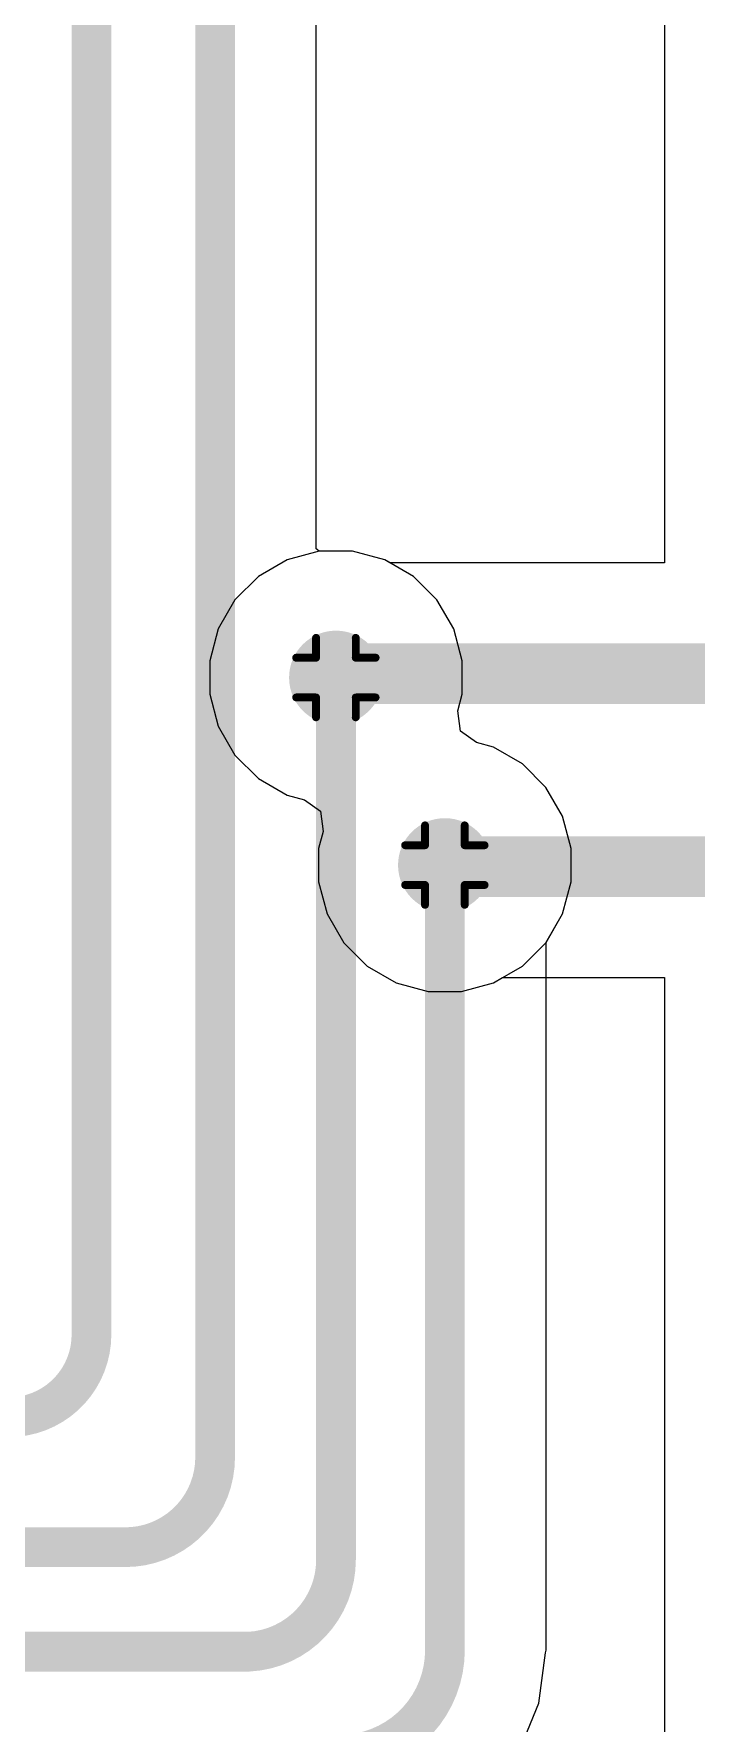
# Model space of a CAD drawing. Header units: inches. Extents: x -18 to 202, y -11 to 119.
# Drawn here: x 29.35 to 33.59, y 43.18 to 53.98 of the extents above; entities that cross this region are included whole.
import ezdxf

# ---------------------------------------------------------------- set-up
doc = ezdxf.new("R2010")
doc.units = ezdxf.units.IN
for name, color, linetype in [('Board Outline', 216, 'Continuous'), ('Bottom Layer', 5, 'Continuous'), ('Drill Drawing', 1, 'Continuous'), ('Ground', 16, 'Continuous'), ('Power', 76, 'Continuous'), ('Top Layer', 1, 'Continuous'), ('Via Holes', 16, 'Continuous')]:
    doc.layers.add(name, color=color, linetype=linetype)

msp = doc.modelspace()

# ---------------------------------------------------------------- hatches: boundary and pattern name
at = {"layer": 'Bottom Layer'}
h = msp.add_hatch(color=5, dxfattribs=at)
edge = h.paths.add_edge_path()
edge.add_arc((31.282, 49.865), 0.3, 0, 360)
h = msp.add_hatch(color=5, dxfattribs=at)
edge = h.paths.add_edge_path()
edge.add_arc((31.979, 48.666), 0.3, 0, 360)
at = {"layer": 'Ground'}
h = msp.add_hatch(color=16, dxfattribs=at)
edge = h.paths.add_edge_path()
edge.add_arc((31.282, 49.865), 0.3, 0, 360)
h = msp.add_hatch(color=16, dxfattribs=at)
edge = h.paths.add_edge_path()
edge.add_arc((31.979, 48.666), 0.3, 0, 360)
at = {"layer": 'Power'}
h = msp.add_hatch(color=76, dxfattribs=at)
edge = h.paths.add_edge_path()
edge.add_arc((31.282, 49.865), 0.3, 0, 360)
h = msp.add_hatch(color=76, dxfattribs=at)
edge = h.paths.add_edge_path()
edge.add_arc((31.979, 48.666), 0.3, 0, 360)
at = {"layer": 'Top Layer'}
h = msp.add_hatch(color=1, dxfattribs=at)
edge = h.paths.add_edge_path()
edge.add_arc((31.282, 49.865), 0.3, 0, 360)
h = msp.add_hatch(color=1, dxfattribs=at)
edge = h.paths.add_edge_path()
edge.add_arc((31.979, 48.666), 0.3, 0, 360)
at = {"layer": 'Via Holes'}
h = msp.add_hatch(color=7, dxfattribs=at)
edge = h.paths.add_edge_path()
edge.add_arc((31.282, 49.865), 0.15, 0, 360)
h = msp.add_hatch(color=7, dxfattribs=at)
edge = h.paths.add_edge_path()
edge.add_arc((31.979, 48.666), 0.15, 0, 360)

# ---------------------------------------------------------------- linework, layer by layer
at = {"layer": 'Board Outline'}
msp.add_lwpolyline([(44.23, 62.31, 0.254, 0.254, -3.535496), (7.565, 62.289, 0.254, 0.254, 0)], format="xyseb", dxfattribs=at)
at = {"layer": 'Bottom Layer'}
for p, q in [((31.175, 50.673), (30.97, 50.618)), ((31.388, 50.673), (31.175, 50.673)), ((31.594, 50.618), (31.388, 50.673)), ((30.97, 50.618), (30.786, 50.512)), ((31.778, 50.512), (31.594, 50.618)), ((30.786, 50.512), (30.635, 50.362)), ((31.928, 50.362), (31.778, 50.512)), ((30.635, 50.362), (30.529, 50.177)), ((32.035, 50.177), (31.928, 50.362)), ((30.529, 50.177), (30.474, 49.972)), ((32.09, 49.972), (32.035, 50.177)), ((30.474, 49.972), (30.474, 49.759)), ((32.09, 49.759), (32.09, 49.972)), ((30.474, 49.759), (30.529, 49.554)), ((32.061, 49.652), (32.09, 49.759)), ((32.079, 49.522), (32.061, 49.652)), ((30.529, 49.554), (30.635, 49.369)), ((32.18, 49.449), (32.079, 49.522)), ((30.635, 49.369), (30.786, 49.219)), ((32.29, 49.419), (32.18, 49.449)), ((32.475, 49.313), (32.29, 49.419)), ((32.625, 49.163), (32.475, 49.313)), ((30.786, 49.219), (30.97, 49.113)), ((32.732, 48.978), (32.625, 49.163)), ((30.97, 49.113), (31.081, 49.083)), ((31.081, 49.083), (31.182, 49.01)), ((31.182, 49.01), (31.199, 48.88)), ((32.787, 48.773), (32.732, 48.978)), ((31.199, 48.88), (31.171, 48.773)), ((31.171, 48.773), (31.171, 48.56)), ((32.787, 48.56), (32.787, 48.773)), ((31.171, 48.56), (31.226, 48.355)), ((32.732, 48.355), (32.787, 48.56)), ((31.226, 48.355), (31.332, 48.17)), ((32.625, 48.17), (32.732, 48.355)), ((31.332, 48.17), (31.482, 48.02)), ((32.475, 48.02), (32.625, 48.17)), ((31.482, 48.02), (31.667, 47.913)), ((32.29, 47.913), (32.475, 48.02)), ((31.667, 47.913), (31.872, 47.858)), ((31.872, 47.858), (32.085, 47.858)), ((32.085, 47.858), (32.29, 47.913))]:
    msp.add_line(p, q, dxfattribs=at)
at = {"layer": 'Drill Drawing'}
for points in [[(31.155, 49.992, 0.0508, 0.0508, 0), (31.155, 50.119, 0.0508, 0.0508, 0)], [(31.155, 50.119, 0.0508, 0.0508, 0), (31.409, 50.119, 0.0508, 0.0508, 0)], [(31.409, 49.992, 0.0508, 0.0508, 0), (31.409, 50.119, 0.0508, 0.0508, 0)], [(31.028, 49.738, 0.0508, 0.0508, 0), (31.028, 49.992, 0.0508, 0.0508, 0)], [(31.028, 49.992, 0.0508, 0.0508, 0), (31.155, 49.992, 0.0508, 0.0508, 0)], [(31.409, 49.992, 0.0508, 0.0508, 0), (31.536, 49.992, 0.0508, 0.0508, 0)], [(31.536, 49.738, 0.0508, 0.0508, 0), (31.536, 49.992, 0.0508, 0.0508, 0)], [(31.028, 49.738, 0.0508, 0.0508, 0), (31.155, 49.738, 0.0508, 0.0508, 0)], [(31.155, 49.611, 0.0508, 0.0508, 0), (31.155, 49.738, 0.0508, 0.0508, 0)], [(31.409, 49.738, 0.0508, 0.0508, 0), (31.536, 49.738, 0.0508, 0.0508, 0)], [(31.409, 49.611, 0.0508, 0.0508, 0), (31.409, 49.738, 0.0508, 0.0508, 0)], [(31.155, 49.611, 0.0508, 0.0508, 0), (31.409, 49.611, 0.0508, 0.0508, 0)], [(31.852, 48.793, 0.0508, 0.0508, 0), (31.852, 48.92, 0.0508, 0.0508, 0)], [(31.852, 48.92, 0.0508, 0.0508, 0), (32.106, 48.92, 0.0508, 0.0508, 0)], [(32.106, 48.793, 0.0508, 0.0508, 0), (32.106, 48.92, 0.0508, 0.0508, 0)], [(31.725, 48.539, 0.0508, 0.0508, 0), (31.725, 48.793, 0.0508, 0.0508, 0)], [(31.725, 48.793, 0.0508, 0.0508, 0), (31.852, 48.793, 0.0508, 0.0508, 0)], [(32.106, 48.793, 0.0508, 0.0508, 0), (32.233, 48.793, 0.0508, 0.0508, 0)], [(32.233, 48.539, 0.0508, 0.0508, 0), (32.233, 48.793, 0.0508, 0.0508, 0)], [(31.725, 48.539, 0.0508, 0.0508, 0), (31.852, 48.539, 0.0508, 0.0508, 0)], [(31.852, 48.412, 0.0508, 0.0508, 0), (31.852, 48.539, 0.0508, 0.0508, 0)], [(32.106, 48.539, 0.0508, 0.0508, 0), (32.233, 48.539, 0.0508, 0.0508, 0)], [(32.106, 48.412, 0.0508, 0.0508, 0), (32.106, 48.539, 0.0508, 0.0508, 0)], [(31.852, 48.412, 0.0508, 0.0508, 0), (32.106, 48.412, 0.0508, 0.0508, 0)]]:
    msp.add_lwpolyline(points, format="xyseb", dxfattribs=at)
for points in [[(31.142, 50.119, 0.0254, 0.0254, 1), (31.167, 50.119, 0.0254, 0.0254, 1)], [(31.142, 50.119, 0.0254, 0.0254, 1), (31.167, 50.119, 0.0254, 0.0254, 1)], [(31.396, 50.119, 0.0254, 0.0254, 1), (31.421, 50.119, 0.0254, 0.0254, 1)], [(31.396, 50.119, 0.0254, 0.0254, 1), (31.421, 50.119, 0.0254, 0.0254, 1)], [(31.015, 49.992, 0.0254, 0.0254, 1), (31.04, 49.992, 0.0254, 0.0254, 1)], [(31.015, 49.992, 0.0254, 0.0254, 1), (31.04, 49.992, 0.0254, 0.0254, 1)], [(31.142, 49.992, 0.0254, 0.0254, 1), (31.167, 49.992, 0.0254, 0.0254, 1)], [(31.142, 49.992, 0.0254, 0.0254, 1), (31.167, 49.992, 0.0254, 0.0254, 1)], [(31.396, 49.992, 0.0254, 0.0254, 1), (31.421, 49.992, 0.0254, 0.0254, 1)], [(31.396, 49.992, 0.0254, 0.0254, 1), (31.421, 49.992, 0.0254, 0.0254, 1)], [(31.523, 49.992, 0.0254, 0.0254, 1), (31.548, 49.992, 0.0254, 0.0254, 1)], [(31.523, 49.992, 0.0254, 0.0254, 1), (31.548, 49.992, 0.0254, 0.0254, 1)], [(31.015, 49.738, 0.0254, 0.0254, 1), (31.04, 49.738, 0.0254, 0.0254, 1)], [(31.015, 49.738, 0.0254, 0.0254, 1), (31.04, 49.738, 0.0254, 0.0254, 1)], [(31.142, 49.738, 0.0254, 0.0254, 1), (31.167, 49.738, 0.0254, 0.0254, 1)], [(31.142, 49.738, 0.0254, 0.0254, 1), (31.167, 49.738, 0.0254, 0.0254, 1)], [(31.396, 49.738, 0.0254, 0.0254, 1), (31.421, 49.738, 0.0254, 0.0254, 1)], [(31.396, 49.738, 0.0254, 0.0254, 1), (31.421, 49.738, 0.0254, 0.0254, 1)], [(31.523, 49.738, 0.0254, 0.0254, 1), (31.548, 49.738, 0.0254, 0.0254, 1)], [(31.523, 49.738, 0.0254, 0.0254, 1), (31.548, 49.738, 0.0254, 0.0254, 1)], [(31.142, 49.611, 0.0254, 0.0254, 1), (31.167, 49.611, 0.0254, 0.0254, 1)], [(31.142, 49.611, 0.0254, 0.0254, 1), (31.167, 49.611, 0.0254, 0.0254, 1)], [(31.396, 49.611, 0.0254, 0.0254, 1), (31.421, 49.611, 0.0254, 0.0254, 1)], [(31.396, 49.611, 0.0254, 0.0254, 1), (31.421, 49.611, 0.0254, 0.0254, 1)], [(31.839, 48.92, 0.0254, 0.0254, 1), (31.864, 48.92, 0.0254, 0.0254, 1)], [(31.839, 48.92, 0.0254, 0.0254, 1), (31.864, 48.92, 0.0254, 0.0254, 1)], [(32.093, 48.92, 0.0254, 0.0254, 1), (32.118, 48.92, 0.0254, 0.0254, 1)], [(32.093, 48.92, 0.0254, 0.0254, 1), (32.118, 48.92, 0.0254, 0.0254, 1)], [(31.712, 48.793, 0.0254, 0.0254, 1), (31.737, 48.793, 0.0254, 0.0254, 1)], [(31.712, 48.793, 0.0254, 0.0254, 1), (31.737, 48.793, 0.0254, 0.0254, 1)], [(31.839, 48.793, 0.0254, 0.0254, 1), (31.864, 48.793, 0.0254, 0.0254, 1)], [(31.839, 48.793, 0.0254, 0.0254, 1), (31.864, 48.793, 0.0254, 0.0254, 1)], [(32.093, 48.793, 0.0254, 0.0254, 1), (32.118, 48.793, 0.0254, 0.0254, 1)], [(32.093, 48.793, 0.0254, 0.0254, 1), (32.118, 48.793, 0.0254, 0.0254, 1)], [(32.22, 48.793, 0.0254, 0.0254, 1), (32.245, 48.793, 0.0254, 0.0254, 1)], [(32.22, 48.793, 0.0254, 0.0254, 1), (32.245, 48.793, 0.0254, 0.0254, 1)], [(31.712, 48.539, 0.0254, 0.0254, 1), (31.737, 48.539, 0.0254, 0.0254, 1)], [(31.712, 48.539, 0.0254, 0.0254, 1), (31.737, 48.539, 0.0254, 0.0254, 1)], [(31.839, 48.539, 0.0254, 0.0254, 1), (31.864, 48.539, 0.0254, 0.0254, 1)], [(31.839, 48.539, 0.0254, 0.0254, 1), (31.864, 48.539, 0.0254, 0.0254, 1)], [(32.093, 48.539, 0.0254, 0.0254, 1), (32.118, 48.539, 0.0254, 0.0254, 1)], [(32.093, 48.539, 0.0254, 0.0254, 1), (32.118, 48.539, 0.0254, 0.0254, 1)], [(32.22, 48.539, 0.0254, 0.0254, 1), (32.245, 48.539, 0.0254, 0.0254, 1)], [(32.22, 48.539, 0.0254, 0.0254, 1), (32.245, 48.539, 0.0254, 0.0254, 1)], [(31.839, 48.412, 0.0254, 0.0254, 1), (31.864, 48.412, 0.0254, 0.0254, 1)], [(31.839, 48.412, 0.0254, 0.0254, 1), (31.864, 48.412, 0.0254, 0.0254, 1)], [(32.093, 48.412, 0.0254, 0.0254, 1), (32.118, 48.412, 0.0254, 0.0254, 1)], [(32.093, 48.412, 0.0254, 0.0254, 1), (32.118, 48.412, 0.0254, 0.0254, 1)]]:
    msp.add_lwpolyline(points, format="xyseb", close=True, dxfattribs=at)
at = {"layer": 'Ground'}
for p, q in [((31.175, 50.673), (30.97, 50.618)), ((31.388, 50.673), (31.175, 50.673)), ((31.594, 50.618), (31.388, 50.673)), ((30.97, 50.618), (30.786, 50.512)), ((31.778, 50.512), (31.594, 50.618)), ((30.786, 50.512), (30.635, 50.362)), ((31.928, 50.362), (31.778, 50.512)), ((30.635, 50.362), (30.529, 50.177)), ((32.035, 50.177), (31.928, 50.362)), ((30.529, 50.177), (30.474, 49.972)), ((32.09, 49.972), (32.035, 50.177)), ((30.474, 49.972), (30.474, 49.759)), ((32.09, 49.759), (32.09, 49.972)), ((30.474, 49.759), (30.529, 49.554)), ((32.061, 49.652), (32.09, 49.759)), ((32.079, 49.522), (32.061, 49.652)), ((30.529, 49.554), (30.635, 49.369)), ((32.18, 49.449), (32.079, 49.522)), ((30.635, 49.369), (30.786, 49.219)), ((32.29, 49.419), (32.18, 49.449)), ((32.475, 49.313), (32.29, 49.419)), ((32.625, 49.163), (32.475, 49.313)), ((30.786, 49.219), (30.97, 49.113)), ((32.732, 48.978), (32.625, 49.163)), ((30.97, 49.113), (31.081, 49.083)), ((31.081, 49.083), (31.182, 49.01)), ((31.182, 49.01), (31.199, 48.88)), ((32.787, 48.773), (32.732, 48.978)), ((31.199, 48.88), (31.171, 48.773)), ((31.171, 48.773), (31.171, 48.56)), ((32.787, 48.56), (32.787, 48.773)), ((31.171, 48.56), (31.226, 48.355)), ((32.732, 48.355), (32.787, 48.56)), ((31.226, 48.355), (31.332, 48.17)), ((32.625, 48.17), (32.732, 48.355)), ((31.332, 48.17), (31.482, 48.02)), ((32.475, 48.02), (32.625, 48.17)), ((31.482, 48.02), (31.667, 47.913)), ((32.29, 47.913), (32.475, 48.02)), ((31.667, 47.913), (31.872, 47.858)), ((31.872, 47.858), (32.085, 47.858)), ((32.085, 47.858), (32.29, 47.913))]:
    msp.add_line(p, q, dxfattribs=at)
at = {"layer": 'Power'}
for p, q in [((31.156, 50.688), (31.156, 54.68)), ((31.175, 50.673), (31.156, 50.688)), ((31.388, 50.673), (31.175, 50.673)), ((31.594, 50.618), (31.388, 50.673)), ((31.778, 50.512), (31.594, 50.618)), ((31.928, 50.362), (31.778, 50.512)), ((32.035, 50.177), (31.928, 50.362)), ((32.09, 49.972), (32.035, 50.177)), ((32.09, 49.759), (32.09, 49.972)), ((32.061, 49.652), (32.09, 49.759)), ((32.079, 49.522), (32.061, 49.652)), ((32.18, 49.449), (32.079, 49.522)), ((32.29, 49.419), (32.18, 49.449)), ((32.475, 49.313), (32.29, 49.419)), ((32.625, 49.163), (32.475, 49.313)), ((32.732, 48.978), (32.625, 49.163)), ((32.787, 48.773), (32.732, 48.978)), ((32.787, 48.56), (32.787, 48.773)), ((32.732, 48.355), (32.787, 48.56)), ((32.626, 48.172), (32.732, 48.355)), ((32.626, 43.647), (32.626, 48.172)), ((32.622, 43.629), (32.626, 43.647)), ((32.58, 43.307), (32.622, 43.629)), ((32.449, 42.99), (32.58, 43.307))]:
    msp.add_line(p, q, dxfattribs=at)
for points in [[(29.718, 45.664, 0.254, 0.254, 0), (29.718, 54.864, 0.254, 0.254, 0)], [(30.509, 44.879, 0.254, 0.254, 0), (30.509, 54.68, 0.254, 0.254, 0)], [(31.282, 44.224, 0.254, 0.254, 0), (31.282, 49.865, 0.254, 0.254, 0)], [(31.979, 43.647, 0.254, 0.254, 0), (31.979, 48.666, 0.254, 0.254, 0)], [(29.718, 45.664, 0.254, 0.254, -0.414214), (29.19, 45.136, 0.254, 0.254, 0)], [(30.509, 44.879, 0.254, 0.254, -0.414214), (29.934, 44.305, 0.254, 0.254, 0)], [(19.827, 44.305, 0.254, 0.254, 0), (29.934, 44.305, 0.254, 0.254, 0)], [(31.282, 44.224, 0.254, 0.254, -0.398692), (30.726, 43.637, 0.254, 0.254, 0)], [(20.451, 43.637, 0.254, 0.254, 0), (30.726, 43.637, 0.254, 0.254, 0)], [(31.979, 43.647, 0.254, 0.254, -0.414214), (31.311, 42.979, 0.254, 0.254, 0)]]:
    msp.add_lwpolyline(points, format="xyseb", dxfattribs=at)
for points in [[(31.218, 49.865, 0.127, 0.127, 1), (31.345, 49.865, 0.127, 0.127, 1)], [(31.915, 48.666, 0.127, 0.127, 1), (32.042, 48.666, 0.127, 0.127, 1)], [(29.654, 45.664, 0.127, 0.127, 1), (29.782, 45.664, 0.127, 0.127, 1)], [(29.654, 45.664, 0.127, 0.127, 1), (29.782, 45.664, 0.127, 0.127, 1)], [(30.445, 44.879, 0.127, 0.127, 1), (30.572, 44.879, 0.127, 0.127, 1)], [(30.445, 44.879, 0.127, 0.127, 1), (30.572, 44.879, 0.127, 0.127, 1)], [(29.871, 44.305, 0.127, 0.127, 1), (29.998, 44.305, 0.127, 0.127, 1)], [(29.871, 44.305, 0.127, 0.127, 1), (29.998, 44.305, 0.127, 0.127, 1)], [(31.218, 44.224, 0.127, 0.127, 1), (31.345, 44.224, 0.127, 0.127, 1)], [(31.218, 44.224, 0.127, 0.127, 1), (31.345, 44.224, 0.127, 0.127, 1)], [(30.662, 43.637, 0.127, 0.127, 1), (30.789, 43.637, 0.127, 0.127, 1)], [(30.662, 43.637, 0.127, 0.127, 1), (30.789, 43.637, 0.127, 0.127, 1)], [(31.915, 43.647, 0.127, 0.127, 1), (32.042, 43.647, 0.127, 0.127, 1)], [(31.915, 43.647, 0.127, 0.127, 1), (32.042, 43.647, 0.127, 0.127, 1)]]:
    msp.add_lwpolyline(points, format="xyseb", close=True, dxfattribs=at)
at = {"layer": 'Top Layer'}
for p, q in [((33.383, 54.037), (33.383, 52.767)), ((33.383, 52.767), (33.383, 52.767)), ((33.383, 52.767), (33.383, 52.143)), ((33.383, 52.143), (33.383, 52.143)), ((33.383, 52.143), (33.383, 50.599)), ((31.175, 50.673), (30.97, 50.618)), ((31.388, 50.673), (31.175, 50.673)), ((31.594, 50.618), (31.388, 50.673)), ((30.97, 50.618), (30.786, 50.512)), ((31.627, 50.599), (31.594, 50.618)), ((33.383, 50.599), (31.627, 50.599)), ((30.786, 50.512), (30.635, 50.362)), ((30.635, 50.362), (30.529, 50.177)), ((30.529, 50.177), (30.474, 49.972)), ((30.474, 49.972), (30.474, 49.759)), ((30.474, 49.759), (30.529, 49.554)), ((30.529, 49.554), (30.635, 49.369)), ((30.635, 49.369), (30.786, 49.219)), ((30.786, 49.219), (30.97, 49.113)), ((30.97, 49.113), (31.081, 49.083)), ((31.081, 49.083), (31.182, 49.01)), ((31.182, 49.01), (31.199, 48.88)), ((31.199, 48.88), (31.171, 48.773)), ((31.171, 48.773), (31.171, 48.56)), ((31.171, 48.56), (31.226, 48.355)), ((31.226, 48.355), (31.332, 48.17)), ((31.332, 48.17), (31.482, 48.02)), ((31.482, 48.02), (31.667, 47.913)), ((31.667, 47.913), (31.872, 47.858)), ((31.872, 47.858), (32.085, 47.858)), ((32.085, 47.858), (32.29, 47.913)), ((32.29, 47.913), (32.348, 47.947)), ((32.348, 47.947), (33.383, 47.947)), ((33.383, 47.947), (33.383, 46.417)), ((33.383, 46.417), (33.383, 46.417)), ((33.383, 46.417), (33.383, 45.793)), ((33.383, 45.793), (33.383, 45.793)), ((33.383, 45.793), (33.383, 43.877)), ((33.383, 43.877), (33.383, 43.877)), ((33.383, 43.877), (33.383, 43.253)), ((33.383, 43.253), (33.383, 43.253)), ((33.383, 43.253), (33.383, 41.337))]:
    msp.add_line(p, q, dxfattribs=at)
for points in [[(31.282, 49.865, 0.389, 0.389, 0), (31.306, 49.89, 0.389, 0.389, 0)], [(31.306, 49.89, 0.389, 0.389, 0), (34.617, 49.89, 0.389, 0.389, 0)], [(31.979, 48.666, 0.389, 0.389, 0), (31.989, 48.656, 0.389, 0.389, 0)], [(31.989, 48.656, 0.389, 0.389, 0), (34.63, 48.656, 0.389, 0.389, 0)]]:
    msp.add_lwpolyline(points, format="xyseb", dxfattribs=at)
for points in [[(31.184, 49.865, 0.195, 0.195, 1), (31.379, 49.865, 0.195, 0.195, 1)], [(31.209, 49.89, 0.195, 0.195, 1), (31.404, 49.89, 0.195, 0.195, 1)], [(31.209, 49.89, 0.195, 0.195, 1), (31.404, 49.89, 0.195, 0.195, 1)], [(31.881, 48.666, 0.195, 0.195, 1), (32.076, 48.666, 0.195, 0.195, 1)], [(31.892, 48.656, 0.195, 0.195, 1), (32.087, 48.656, 0.195, 0.195, 1)], [(31.892, 48.656, 0.195, 0.195, 1), (32.087, 48.656, 0.195, 0.195, 1)]]:
    msp.add_lwpolyline(points, format="xyseb", close=True, dxfattribs=at)

doc.saveas('drawing.dxf')
